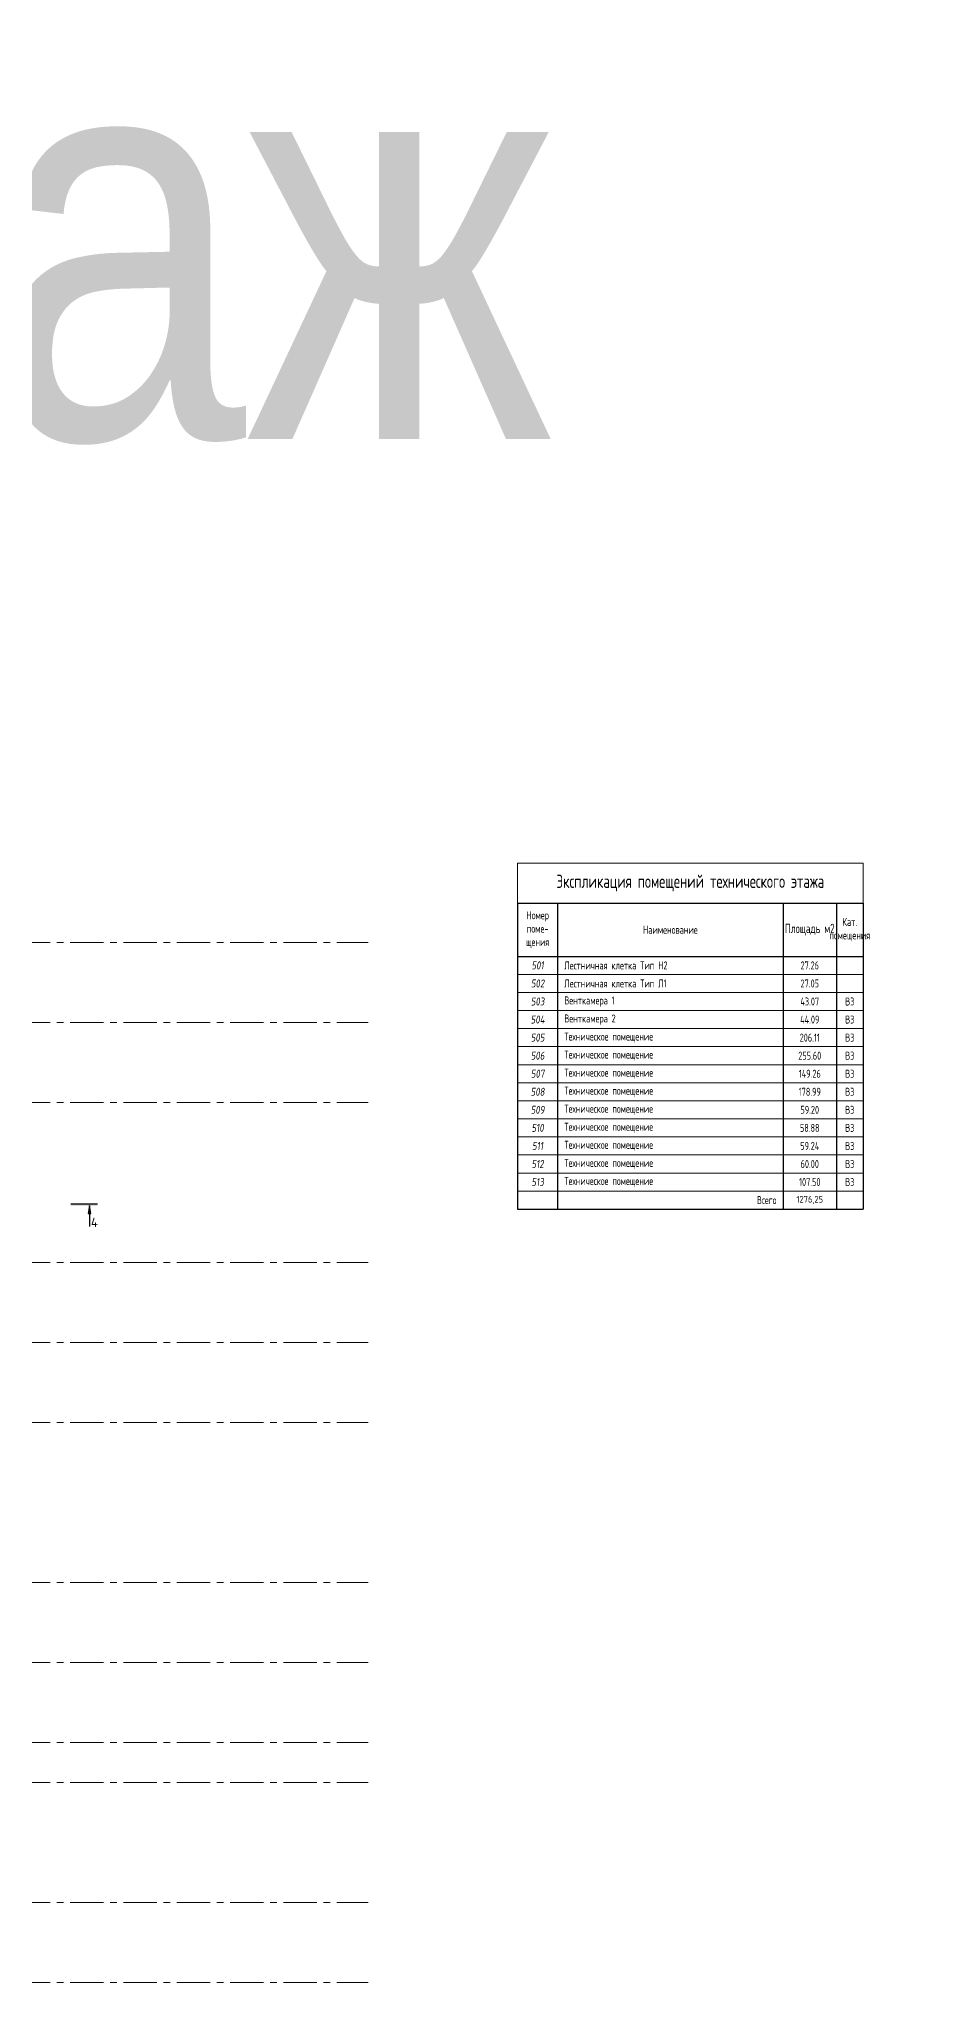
# Model space of a CAD drawing. Header units: millimetres. Extents: x -360149 to 682031, y -35655 to 209517.
# Drawn here: x 387824 to 421606, y 91172 to 164477 of the extents above; entities that cross this region are included whole.
import ezdxf
from ezdxf import colors
from ezdxf.entities.mleader import LeaderData, LeaderLine
from ezdxf.math import Vec2, Vec3

# ---------------------------------------------------------------- set-up
doc = ezdxf.new("R2010")
doc.units = ezdxf.units.MM
doc.header["$MEASUREMENT"] = 0
doc.linetypes.add('CENTER', pattern=[2, 1.25, -0.25, 0.25, -0.25])
doc.layers.get('0').update_dxf_attribs({"color": 250, "lineweight": 9})
doc.layers.get('Defpoints').update_dxf_attribs({"color": 6})
for name, color, linetype, lineweight in [('АР_Оси', 195, 'Continuous', 9), ('АР_Отметки', 250, 'Continuous', 15), ('АР_Разрезы', 175, 'Continuous', 9)]:
    doc.layers.add(name, color=color, linetype=linetype, lineweight=lineweight)
doc.layers.add('АР_Таблицы', color=250, linetype='Continuous')
doc.layers.add('Тонкая', color=7, linetype='Continuous')
doc.styles.add('Arial', font='ARIALN.TTF')
doc.styles.add('ISOCPEUR', font='isocpeur.ttf', dxfattribs={"width": 0.7})
doc.styles.add('ISOCPEUR_2', font='isocpeur.ttf', dxfattribs={"width": 0.9, "height": 300})
doc.styles.add('METRO-STYLE', font='isocpeur.ttf', dxfattribs={"width": 0.9, "oblique": 15})
doc.styles.add('Архитект', font='isocpeur.ttf', dxfattribs={"width": 0.8, "oblique": 8})

# ---------------------------------------------------------------- blocks, each defined once
blk = doc.blocks.new('*T676')
at = {"layer": 'Defpoints', "color": 8, "linetype": 'ByBlock', "lineweight": 0, "ltscale": 100, "transparency": 16777216}
blk.add_line((0, 0), (12955, 0), dxfattribs=at)
at = {"layer": 'Defpoints', "color": 8, "linetype": 'ByBlock', "lineweight": 0, "ltscale": 500, "transparency": 16777216}
for p, q in [((0, 0), (0, -1500)), ((12955, 0), (12955, -1500))]:
    blk.add_line(p, q, dxfattribs=at)
at = {"layer": 'АР_Таблицы', "color": 0, "linetype": 'ByBlock', "lineweight": 30, "ltscale": 100, "transparency": 16777216}
for p, q in [((0, -1500), (12955, -1500)), ((0, -3500), (12955, -3500))]:
    blk.add_line(p, q, dxfattribs=at)
at = {"layer": 'АР_Таблицы', "color": 0, "linetype": 'ByBlock', "lineweight": 30, "ltscale": 500, "transparency": 16777216}
for p, q in [((0, -1500), (0, -12977)), ((1500, -1500), (1500, -12977)), ((9955, -1500), (9955, -12977)), ((11955, -1500), (11955, -12977)), ((12955, -1500), (12955, -12977)), ((0, -12977), (12955, -12977))]:
    blk.add_line(p, q, dxfattribs=at)
at = {"layer": 'АР_Таблицы', "color": 0, "linetype": 'ByBlock', "lineweight": 9, "ltscale": 100, "transparency": 16777216}
for p, q in [((0, -4177), (12955, -4177)), ((0, -4854), (12955, -4854)), ((0, -5531), (12955, -5531)), ((0, -6208), (12955, -6208)), ((0, -6885), (12955, -6885)), ((0, -7562), (12955, -7562)), ((0, -8238), (12955, -8238)), ((0, -8915), (12955, -8915)), ((0, -9592), (12955, -9592)), ((0, -10269), (12955, -10269)), ((0, -10946), (12955, -10946)), ((0, -11623), (12955, -11623))]:
    blk.add_line(p, q, dxfattribs=at)
at = {"layer": 'АР_Таблицы', "color": 0, "linetype": 'ByBlock', "lineweight": 9, "ltscale": 500, "transparency": 16777216}
blk.add_line((0, -12300), (11955, -12300), dxfattribs=at)
at = {"layer": 'АР_Таблицы', "color": 0, "linetype": 'ByBlock', "lineweight": -2, "ltscale": 500, "transparency": 16777216}
blk.add_line((11955, -12300), (12955, -12300), dxfattribs=at)
at = {"layer": 'АР_Таблицы', "ltscale": 100, "transparency": 16777216}
for s, insert, char_height, width, attachment_point, style in [('Экспликация помещений технического этажа', (6477, -750), 500, 12854.8, 5, 'ISOCPEUR'), ('Номер поме- щения', (750, -2500), 300, 1400, 5, 'ISOCPEUR'), ('Кат. помещения', (12455, -2500), 300, 900, 5, 'ISOCPEUR'), ('Наименование', (5727, -2500), 300, 8354.8, 5, 'ISOCPEUR'), ('Площадь м2', (10955, -2500), 350, 1900, 5, 'ISOCPEUR'), ('502', (750, -4515), 300, 1223.08, 5, 'Архитект'), ('501', (750, -3838), 300, 1223.08, 5, 'Архитект'), ('Лестничная клетка Тип Н2', (1750, -3838), 300, 7954.8, 4, 'ISOCPEUR'), ('Лестничная клетка Тип Л1', (1750, -4515), 300, 7954.8, 4, 'ISOCPEUR'), ('27.05', (10955, -4515), 300, 1500, 5, 'ISOCPEUR'), ('27.26', (10955, -3838), 300, 1500, 5, 'ISOCPEUR'), ('503', (750, -5192), 300, 1223.08, 5, 'Архитект'), ('Венткамера 1', (1750, -5192), 300, 7954.8, 4, 'ISOCPEUR'), ('43.07', (10955, -5192), 300, 1500, 5, 'ISOCPEUR'), ('{\\C1;В3}', (12455, -5192), 300, 900, 5, 'ISOCPEUR'), ('504', (750, -5869), 300, 1223.08, 5, 'Архитект')]:
    blk.add_mtext(s, dxfattribs=dict(at, insert=insert, char_height=char_height, width=width, attachment_point=attachment_point, style=style))
at = {"layer": 'АР_Таблицы', "ltscale": 500, "transparency": 16777216}
for s, insert, char_height, width, attachment_point, style in [('Венткамера 2', (1750, -5869), 300, 7954.8, 4, 'ISOCPEUR'), ('44.09', (10955, -5869), 300, 1500, 5, 'ISOCPEUR'), ('{\\C1;В3}', (12455, -5869), 300, 900, 5, 'ISOCPEUR'), ('505', (750, -6546), 300, 1223.08, 5, 'Архитект'), ('Техническое помещение', (1750, -6546), 300, 7954.8, 4, 'ISOCPEUR'), ('206.11', (10955, -6546), 300, 1500, 5, 'ISOCPEUR'), ('{\\C1;В3}', (12455, -6546), 300, 900, 5, 'ISOCPEUR'), ('506', (750, -7223), 300, 1223.08, 5, 'Архитект'), ('Техническое помещение', (1750, -7223), 300, 7954.8, 4, 'ISOCPEUR'), ('255.60', (10955, -7223), 300, 1500, 5, 'ISOCPEUR'), ('{\\C1;В3}', (12455, -7223), 300, 900, 5, 'ISOCPEUR'), ('507', (750, -7900), 300, 1223.08, 5, 'Архитект'), ('Техническое помещение', (1750, -7900), 300, 7954.8, 4, 'ISOCPEUR'), ('149.26', (10955, -7900), 300, 1500, 5, 'ISOCPEUR'), ('{\\C1;В3}', (12455, -7900), 300, 900, 5, 'ISOCPEUR'), ('508', (750, -8577), 300, 1223.08, 5, 'Архитект'), ('Техническое помещение', (1750, -8577), 300, 7954.8, 4, 'ISOCPEUR'), ('178.99', (10955, -8577), 300, 1500, 5, 'ISOCPEUR'), ('{\\C1;В3}', (12455, -8577), 300, 900, 5, 'ISOCPEUR'), ('509', (750, -9254), 300, 1223.08, 5, 'Архитект'), ('Техническое помещение', (1750, -9254), 300, 7954.8, 4, 'ISOCPEUR'), ('59.20', (10955, -9254), 300, 1500, 5, 'ISOCPEUR'), ('{\\C1;В3}', (12455, -9254), 300, 900, 5, 'ISOCPEUR'), ('510', (750, -9931), 300, 1223.08, 5, 'Архитект'), ('Техническое помещение', (1750, -9931), 300, 7954.8, 4, 'ISOCPEUR'), ('58.88', (10955, -9931), 300, 1500, 5, 'ISOCPEUR'), ('{\\C1;В3}', (12455, -9931), 300, 900, 5, 'ISOCPEUR'), ('511', (750, -10608), 300, 1223.08, 5, 'Архитект'), ('Техническое помещение', (1750, -10608), 300, 7954.8, 4, 'ISOCPEUR'), ('59.24', (10955, -10608), 300, 1500, 5, 'ISOCPEUR'), ('{\\C1;В3}', (12455, -10608), 300, 900, 5, 'ISOCPEUR'), ('512', (750, -11285), 300, 1223.08, 5, 'Архитект'), ('Техническое помещение', (1750, -11285), 300, 7954.8, 4, 'ISOCPEUR'), ('60.00', (10955, -11285), 300, 1500, 5, 'ISOCPEUR'), ('{\\C1;В3}', (12455, -11285), 300, 900, 5, 'ISOCPEUR'), ('513', (750, -11962), 300, 1223.08, 5, 'Архитект'), ('Техническое помещение', (1750, -11962), 300, 7954.8, 4, 'ISOCPEUR'), ('107.50', (10955, -11962), 300, 1500, 5, 'ISOCPEUR'), ('{\\C1;В3}', (12455, -11962), 300, 900, 5, 'ISOCPEUR'), ('Всего', (9705, -12638), 300, 7954.8, 6, 'ISOCPEUR'), ('1276,25', (10955, -12638), 250, 1980, 5, 'ISOCPEUR_2')]:
    blk.add_mtext(s, dxfattribs=dict(at, insert=insert, char_height=char_height, width=width, attachment_point=attachment_point, style=style))
blk = doc.blocks.new('A$C60573c2e')
at = {"layer": 'АР_Разрезы', "ltscale": 100}
h = blk.add_hatch(color=5, dxfattribs=at)
h.dxf.hatch_style = 1
h.paths.add_polyline_path([(65884, -9869), (65884, -9799), (66884, -9799), (66884, -9869)])
h.paths.add_polyline_path([(66534, -10170), (66584, -9869), (66584, -10170)])
h.paths.add_polyline_path([(66584, -10170), (66584, -9869), (66634, -10170)])
at = {"layer": 'АР_Разрезы', "color": 5, "lineweight": 25, "ltscale": 100}
for p, q in [((65884, -9799, -2792), (66884, -9799, -2792)), ((66584, -9869, -2792), (66534, -10170, -2792)), ((66534, -10170, -2792), (66634, -10170, -2792)), ((66634, -10170, -2792), (66584, -9869, -2792))]:
    blk.add_line(p, q, dxfattribs=at)
at = {"layer": 'АР_Разрезы', "color": 5, "lineweight": 25, "ltscale": 100, "elevation": -2792}
blk.add_lwpolyline([(66584, -9869), (66584, -10653)], dxfattribs=at)
at = {"layer": 'АР_Разрезы', "color": 5, "lineweight": 25, "ltscale": 100, "insert": (66905, -10319, -2792), "char_height": 350, "width": 583.33, "attachment_point": 3, "style": 'METRO-STYLE'}
blk.add_mtext('{\\Q0;\\W1;4}', dxfattribs=at)
blk = doc.blocks.new('_DotSmall')
at = {"color": 0, "linetype": 'ByBlock', "const_width": 0.5}
blk.add_lwpolyline([(-0.0625, 0, 1), (0.0625, 0, 1)], format="xyb", close=True, dxfattribs=at)

msp = doc.modelspace()

# ---------------------------------------------------------------- linework, layer by layer
at = {"layer": 'АР_Оси', "linetype": 'CENTER', "ltscale": 1000}
for p, q in [((316990.86, 130600.68), (400169.26, 130600.68)), ((316990.86, 127600.68), (400169.26, 127600.68)), ((316990.86, 124600.68), (400169.26, 124600.68)), ((316990.86, 118600.68), (400169.26, 118600.68)), ((316990.86, 115600.68), (400169.26, 115600.68)), ((316990.86, 112600.68), (400169.26, 112600.68)), ((316990.86, 106600.68), (400169.26, 106600.68)), ((316990.86, 103600.68), (400169.26, 103600.68)), ((316990.86, 100600.68), (400169.26, 100600.68)), ((316990.86, 99100.68), (400169.26, 99100.68)), ((316990.86, 94600.68), (400169.26, 94600.68)), ((316990.86, 91600.68), (400169.26, 91600.68))]:
    msp.add_line(p, q, dxfattribs=at)

# ---------------------------------------------------------------- block references
msp.add_blockref('*T676', (405770.78, 133578.4))
at = {"layer": 'Тонкая', "color": 31, "ltscale": 100, "true_color": 0xfecc66}
msp.add_blockref('A$C60573c2e', (323124.55, 130600.68), dxfattribs=at)

# ---------------------------------------------------------------- texts
at = {"style": 'Arial'}
msp.add_text('Тех. этаж', height=15000, dxfattribs=at).set_placement((331191.71, 149476.74))

# ---------------------------------------------------------------- leaders
at = {"layer": 'АР_Отметки'}
ml = msp.add_multileader_mtext('Standard', dxfattribs=at)
ml.set_content('Л.4', color=256, style='ISOCPEUR')
ml.set_leader_properties(color=256, linetype='Continuous', lineweight=-1)
ml.set_arrow_properties(name='DOTSMALL')
ml.build(insert=Vec2(0, 0))
ml.multileader.update_dxf_attribs({"has_text_frame": 1, "text_left_attachment_type": 4, "text_right_attachment_type": 4, "dogleg_length": 100, "arrow_head_size": 180})
ctx = ml.context
ctx.base_point, ctx.char_height, ctx.arrow_head_size, ctx.landing_gap_size, ctx.plane_origin = Vec3(492034.94, 129862.56), 250, 180, 50, Vec3(520155.38, 117704.9)
ctx.left_attachment, ctx.right_attachment = 4, 4
notes = []
notes.append((ctx, [(0, (0, 0, 0), (0, 0), (1, 0), 1, [])]))
ctx.mtext.insert, ctx.mtext.width, ctx.mtext.line_spacing_style, ctx.mtext.flow_direction = Vec3(492084.94, 130195.89), 852.697, 2, 5
for ctx, leaders in notes:
    for number, flags, end, landing, length, lines in leaders:
        leader = LeaderData()
        leader.index, (leader.has_last_leader_line, leader.has_dogleg_vector, leader.attachment_direction) = number, flags
        leader.last_leader_point, leader.dogleg_vector, leader.dogleg_length = Vec3(end), Vec3(landing), length
        for number, points, colour, breaks in lines:
            line = LeaderLine()
            line.index, line.vertices, line.color, line.breaks = number, Vec3.list(points), colors.encode_raw_color(colour), breaks
            leader.lines.append(line)
        ctx.leaders.append(leader)

doc.saveas('drawing.dxf')
